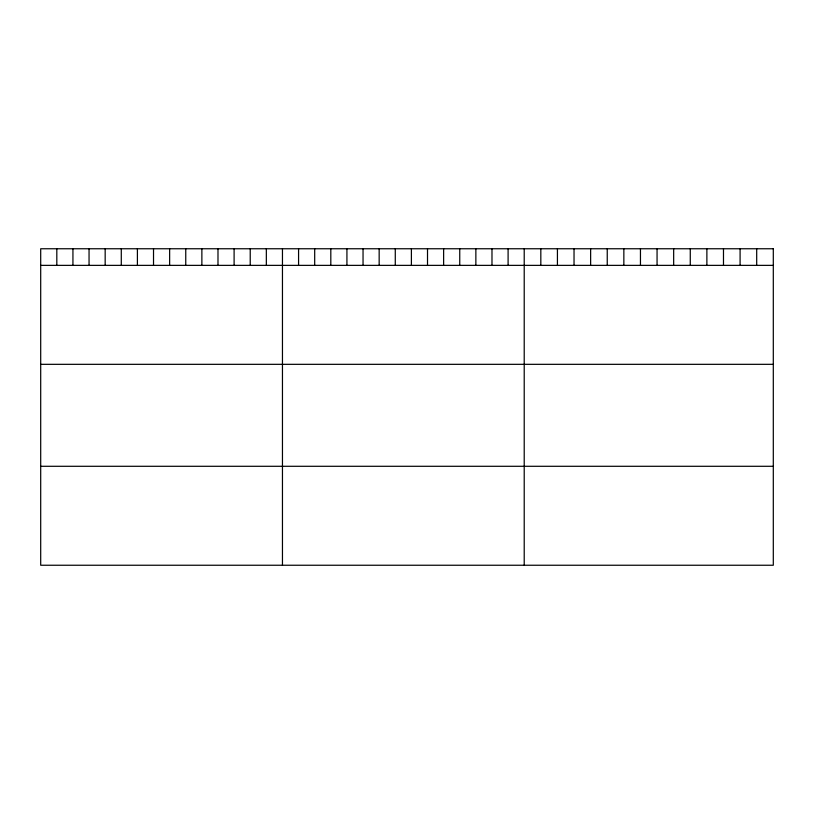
<?xml version="1.0" encoding="UTF-8"?>
<svg xmlns="http://www.w3.org/2000/svg" width="814" height="814" viewBox="0 0 814 814"><rect width="100%" height="100%" fill="white"/><g stroke="black" fill="none" stroke-linecap="round" stroke-linejoin="round"><path stroke-width="1.22" d="M40.7 265.364L773.3 265.364M40.7 364.326L773.3 364.326M40.7 466.29L773.3 466.29M756.694 248.758L756.694 265.364M740.089 248.758L740.089 265.364M723.483 248.758L723.483 265.364M706.878 248.758L706.878 265.364M690.272 248.758L690.272 265.364M673.666 248.758L673.666 265.364M657.061 248.758L657.061 265.364M640.455 248.758L640.455 265.364M623.85 248.758L623.85 265.364M607.244 248.758L607.244 265.364M590.638 248.758L590.638 265.364M574.033 248.758L574.033 265.364M557.427 248.758L557.427 265.364M540.822 248.758L540.822 265.364M524.216 248.758L524.216 565.242M508.099 248.758L508.099 265.364M491.982 248.758L491.982 265.364M475.864 248.758L475.864 265.364M459.747 248.758L459.747 265.364M443.63 248.758L443.63 265.364M427.513 248.758L427.513 265.364M411.396 248.758L411.396 265.364M395.278 248.758L395.278 265.364M379.161 248.758L379.161 265.364M363.044 248.758L363.044 265.364M346.927 248.758L346.927 265.364M330.81 248.758L330.81 265.364M314.692 248.758L314.692 265.364M298.575 248.758L298.575 265.364M282.458 248.758L282.458 565.242M266.341 248.758L266.341 265.364M250.224 248.758L250.224 265.364M234.106 248.758L234.106 265.364M217.989 248.758L217.989 265.364M201.872 248.758L201.872 265.364M185.755 248.758L185.755 265.364M169.638 248.758L169.638 265.364M153.52 248.758L153.52 265.364M137.403 248.758L137.403 265.364M121.286 248.758L121.286 265.364M105.169 248.758L105.169 265.364M89.052 248.758L89.052 265.364M72.934 248.758L72.934 265.364M56.817 248.758L56.817 265.364M773.3 248.758L40.7 248.758L40.7 565.242L773.3 565.242L773.3 248.758"/></g></svg>
